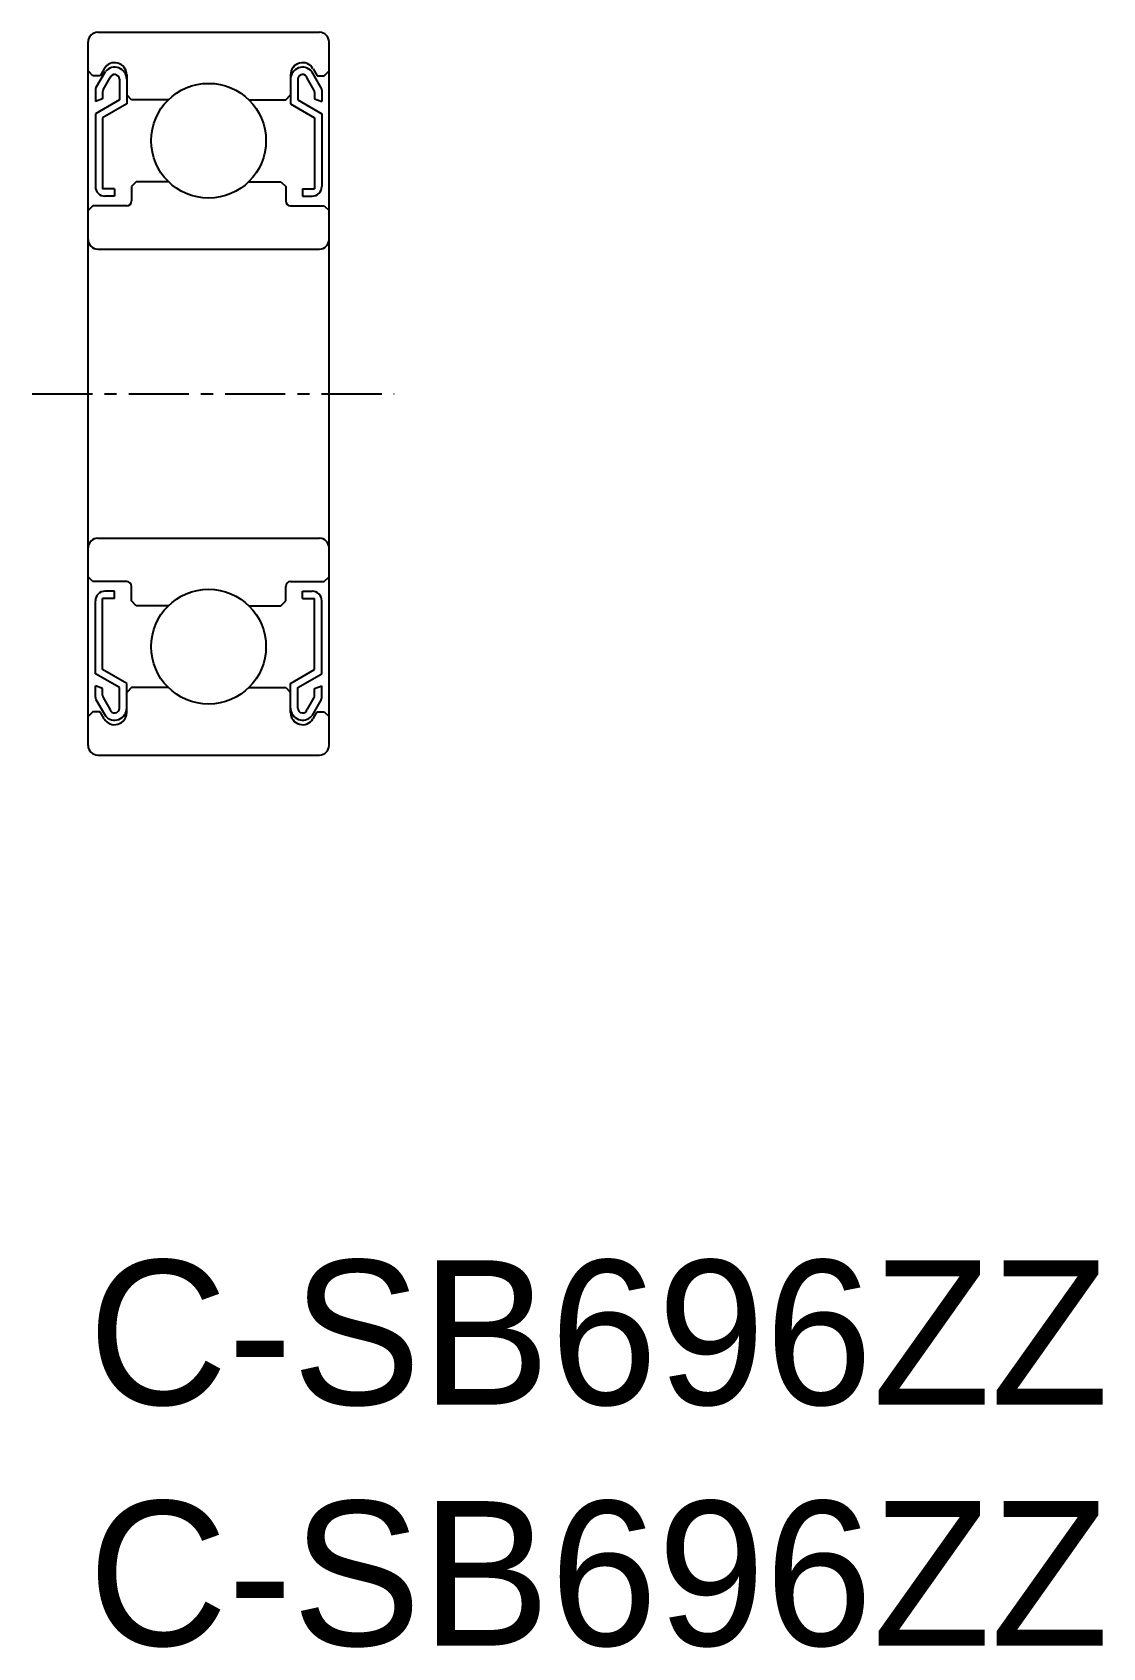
# Model space of a CAD drawing. Extents: x -1.2 to 21.1, y -8 to 25.5.
import ezdxf

# ---------------------------------------------------------------- set-up
doc = ezdxf.new("R2010")
doc.units = 0
doc.linetypes.add('CENTER', pattern=[2, 1.25, -0.25, 0.25, -0.25])
doc.layers.get('0').update_dxf_attribs({"linetype": 'CONTINUOUS'})
doc.layers.add('CENTER', color=1, linetype='CENTER')

msp = doc.modelspace()

# ---------------------------------------------------------------- linework, layer by layer
for p, q in [((0.2, 25.483), (4.8, 25.483)), ((0, 10.683), (0, 25.283)), ((5, 10.683), (5, 25.283)), ((0.1, 24.583), (0, 24.683)), ((0.25, 24.583), (0.1, 24.583)), ((0.163, 24.33), (0.361, 24.671)), ((0.333, 24.728), (0.25, 24.583)), ((0.313, 24.289), (0.453, 24.53)), ((0.65, 24.508), (0.65, 24.083)), ((0.8, 24.603), (0.8, 24.183)), ((0.8, 24.508), (0.8, 23.996)), ((4.2, 24.603), (4.2, 24.183)), ((4.2, 24.508), (4.2, 23.996)), ((4.35, 24.508), (4.35, 24.083)), ((4.687, 24.289), (4.547, 24.53)), ((4.837, 24.33), (4.639, 24.671)), ((4.667, 24.728), (4.75, 24.583)), ((4.75, 24.583), (4.9, 24.583)), ((4.9, 24.583), (5, 24.683)), ((0.15, 24.28), (0.15, 24.047)), ((0.3, 24.239), (0.3, 24.101)), ((0.9, 24.083), (0.8, 24.183)), ((4.1, 24.083), (4.2, 24.183)), ((4.7, 24.239), (4.7, 24.101)), ((4.85, 24.28), (4.85, 24.047)), ((0.3, 24.101), (0.15, 24.047)), ((0.65, 24.083), (0.15, 23.794)), ((0.8, 23.996), (0.3, 23.708)), ((1.666, 24.083), (0.9, 24.083)), ((3.334, 24.083), (4.1, 24.083)), ((4.2, 23.996), (4.7, 23.708)), ((4.35, 24.083), (4.85, 23.794)), ((4.7, 24.101), (4.85, 24.047)), ((0.15, 23.794), (0.15, 22.283)), ((0.3, 23.708), (0.3, 22.233)), ((4.7, 23.708), (4.7, 22.233)), ((4.85, 23.794), (4.85, 22.283)), ((0.55, 22.233), (0.3, 22.233)), ((0.55, 22.233), (0.55, 22.083)), ((1, 22.383), (0.9, 22.283)), ((0.9, 22.283), (0.9, 21.983)), ((1.666, 22.383), (1, 22.383)), ((3.334, 22.383), (4, 22.383)), ((4, 22.383), (4.1, 22.283)), ((4.1, 22.283), (4.1, 21.983)), ((4.45, 22.233), (4.7, 22.233)), ((4.45, 22.233), (4.45, 22.083)), ((0.1, 21.883), (0, 21.783)), ((0.8, 21.883), (0.1, 21.883)), ((0.55, 22.083), (0.35, 22.083)), ((4.2, 21.883), (4.9, 21.883)), ((4.45, 22.083), (4.65, 22.083)), ((4.9, 21.883), (5, 21.783)), ((0, 21.633), (0, 21.633)), ((0.2, 20.983), (4.8, 20.983)), ((0, 19.808), (0, 19.808)), ((0.2, 14.983), (4.8, 14.983)), ((0.1, 14.083), (0, 14.183)), ((0.8, 14.083), (0.1, 14.083)), ((4.2, 14.083), (4.9, 14.083)), ((4.9, 14.083), (5, 14.183)), ((0.55, 13.883), (0.35, 13.883)), ((0.55, 13.733), (0.55, 13.883)), ((0.9, 13.683), (0.9, 13.983)), ((4.1, 13.683), (4.1, 13.983)), ((4.45, 13.883), (4.65, 13.883)), ((4.45, 13.733), (4.45, 13.883)), ((0.15, 12.172), (0.15, 13.683)), ((0.3, 12.258), (0.3, 13.733)), ((0.55, 13.733), (0.3, 13.733)), ((1, 13.583), (0.9, 13.683)), ((1.666, 13.583), (1, 13.583)), ((3.334, 13.583), (4, 13.583)), ((4, 13.583), (4.1, 13.683)), ((4.45, 13.733), (4.7, 13.733)), ((4.7, 12.258), (4.7, 13.733)), ((4.85, 12.172), (4.85, 13.683)), ((0.65, 11.883), (0.15, 12.172)), ((0.8, 11.97), (0.3, 12.258)), ((4.2, 11.97), (4.7, 12.258)), ((4.35, 11.883), (4.85, 12.172)), ((0.3, 11.865), (0.15, 11.92)), ((0.15, 11.687), (0.15, 11.92)), ((0.3, 11.727), (0.3, 11.865)), ((0.65, 11.458), (0.65, 11.883)), ((0.8, 11.458), (0.8, 11.97)), ((0.9, 11.883), (0.8, 11.783)), ((0.8, 11.363), (0.8, 11.783)), ((1.666, 11.883), (0.9, 11.883)), ((3.334, 11.883), (4.1, 11.883)), ((4.1, 11.883), (4.2, 11.783)), ((4.2, 11.458), (4.2, 11.97)), ((4.2, 11.363), (4.2, 11.783)), ((4.35, 11.458), (4.35, 11.883)), ((4.7, 11.865), (4.85, 11.92)), ((4.7, 11.727), (4.7, 11.865)), ((4.85, 11.687), (4.85, 11.92)), ((0.163, 11.637), (0.361, 11.295)), ((0.313, 11.677), (0.453, 11.436)), ((4.687, 11.677), (4.547, 11.436)), ((4.837, 11.637), (4.639, 11.295)), ((0.1, 11.383), (0, 11.283)), ((0.25, 11.383), (0.1, 11.383)), ((0.333, 11.238), (0.25, 11.383)), ((4.667, 11.238), (4.75, 11.383)), ((4.75, 11.383), (4.9, 11.383)), ((4.9, 11.383), (5, 11.283)), ((0.2, 10.483), (4.8, 10.483))]:
    msp.add_line(p, q)
for centre in [(2.5, 23.233), (2.5, 12.733)]:
    msp.add_circle(centre, 1.191)
for centre, radius, start, end in [((0.2, 25.283), 0.2, 90, 180), ((4.8, 25.283), 0.2, 0, 90), ((0.55, 24.603), 0.25, 359.9996, 150.0002), ((4.45, 24.603), 0.25, 29.9998, 180.0004), ((0.55, 24.508), 0.25, 0, 139.1944), ((0.55, 24.508), 0.1, 0, 167.1249), ((4.45, 24.508), 0.25, 40.8056, 180), ((4.45, 24.508), 0.1, 12.8751, 180), ((0.25, 24.28), 0.1, 150.0003, 180.0006), ((0.4, 24.239), 0.1, 150.0003, 180.0006), ((4.6, 24.239), 0.1, 359.9994, 29.9997), ((4.75, 24.28), 0.1, 359.9994, 29.9997), ((0.35, 22.283), 0.2, 180.0003, 270.0003), ((4.65, 22.283), 0.2, 269.9997, 359.9997), ((0.8, 21.983), 0.1, 270.0006, 0), ((4.2, 21.983), 0.1, 180, 269.9994), ((0.2, 21.183), 0.2, 180, 270), ((4.8, 21.183), 0.2, 270, 0), ((0.2, 14.783), 0.2, 90, 180), ((4.8, 14.783), 0.2, 0, 90), ((0.8, 13.983), 0.1, 0, 89.9994), ((4.2, 13.983), 0.1, 90.0006, 180), ((0.35, 13.683), 0.2, 89.9997, 179.9997), ((4.65, 13.683), 0.2, 0.0003, 90.0003), ((0.25, 11.687), 0.1, 179.9994, 209.9997), ((0.4, 11.727), 0.1, 179.9994, 209.9997), ((0.55, 11.458), 0.25, 220.8056, 0), ((0.55, 11.458), 0.1, 192.8751, 0), ((4.45, 11.458), 0.25, 180, 319.1944), ((4.45, 11.458), 0.1, 180, 347.1249), ((4.6, 11.727), 0.1, 330.0003, 0.0006), ((4.75, 11.687), 0.1, 330.0003, 0.0006), ((0.55, 11.363), 0.25, 209.9998, 0.0004), ((4.45, 11.363), 0.25, 179.9996, 330.0002), ((0.2, 10.683), 0.2, 180, 270), ((4.8, 10.683), 0.2, 270, 0)]:
    msp.add_arc(centre, radius, start, end)
at = {"layer": 'CENTER', "color": 1, "linetype": 'CENTER'}
msp.add_line((-1.158, 17.983), (6.354, 17.983), dxfattribs=at)

# ---------------------------------------------------------------- texts
at = {"color": 7, "linetype": 'CONTINUOUS'}
for p in [(0, -3), (0, -8)]:
    msp.add_text('C-SB696ZZ', height=3, dxfattribs=at).set_placement(p)

doc.saveas('drawing.dxf')
